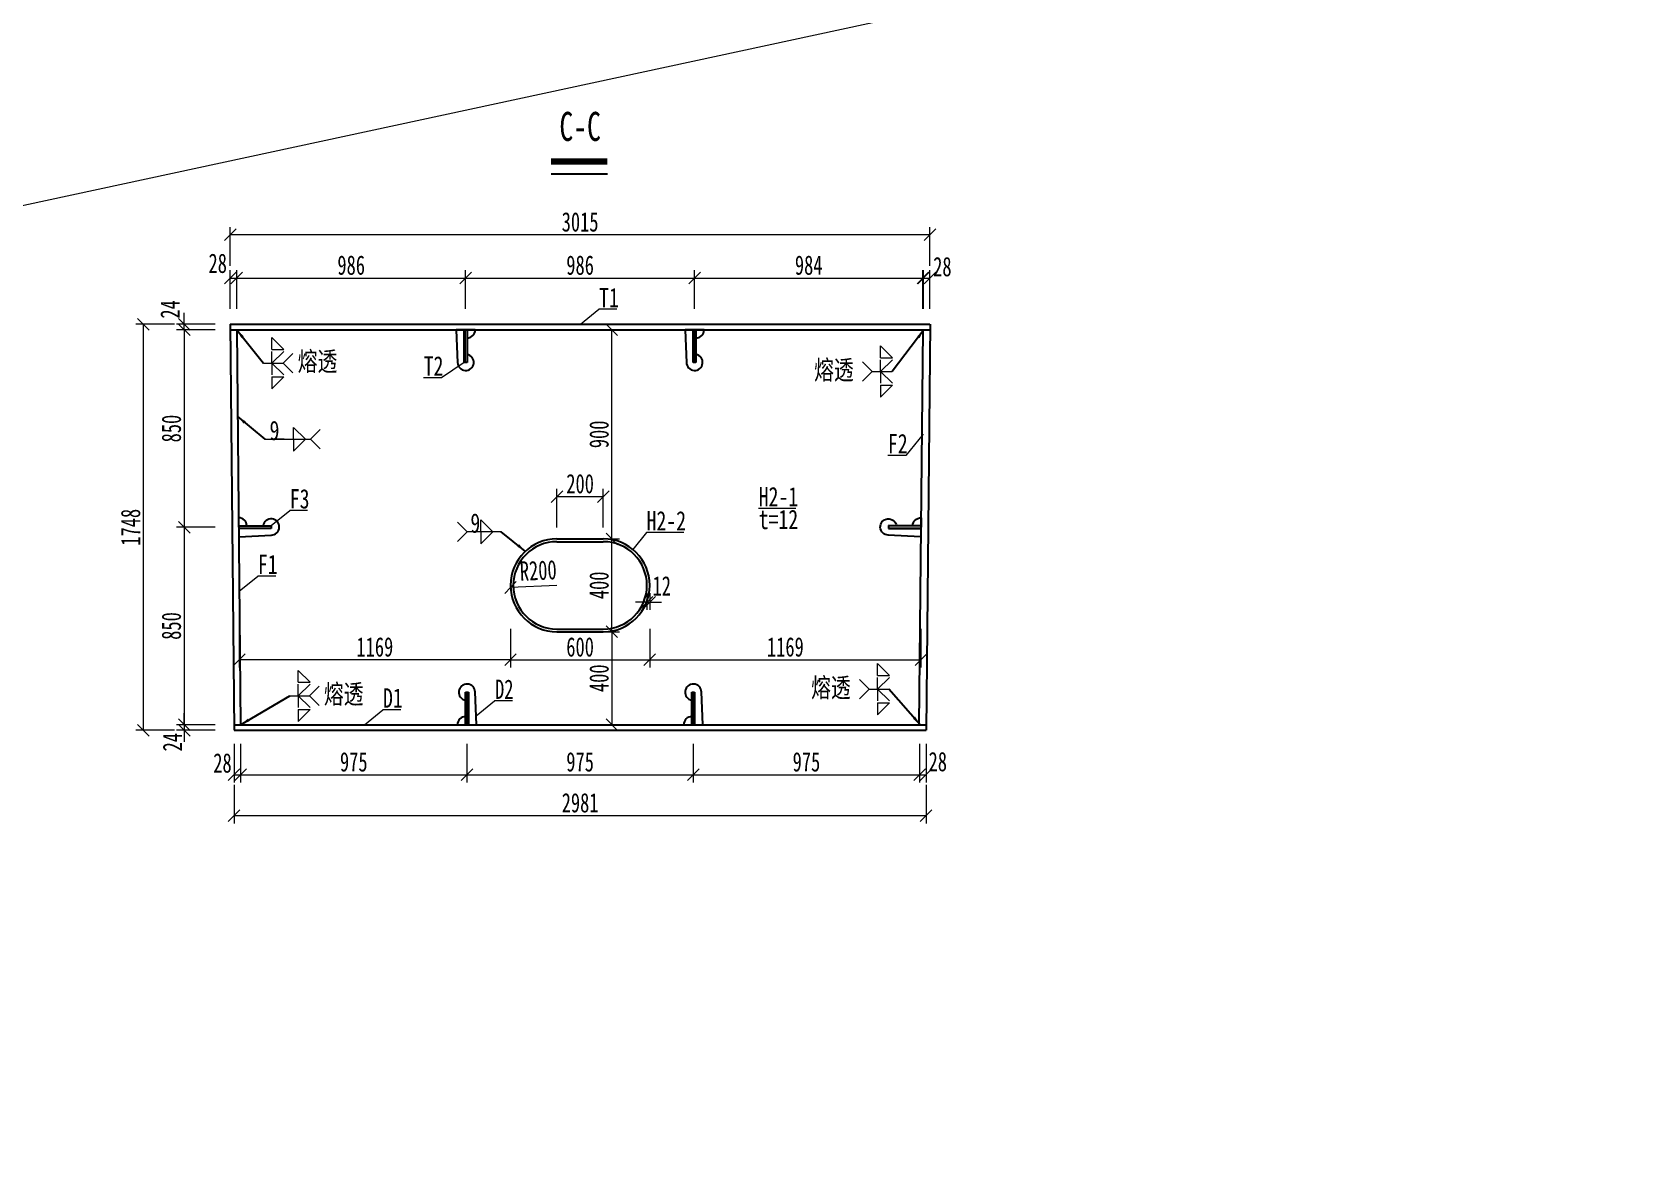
# Model space of a CAD drawing. Header units: millimetres. Extents: x -358959 to 47, y -122282 to 697692.
# Drawn here: x -203089 to -196229, y 114680 to 119585 of the extents above; entities that cross this region are included whole.
import ezdxf
from ezdxf.enums import TextEntityAlignment as Align

# ---------------------------------------------------------------- set-up
doc = ezdxf.new("R2010")
doc.units = ezdxf.units.MM
doc.header["$LTSCALE"] = 2
doc.header["$PDMODE"] = 34
doc.layers.get('Defpoints').update_dxf_attribs({"color": 8, "lineweight": 9})
for name, color, linetype, lineweight in [('标注', 4, 'Continuous', 13), ('标注线及字体', 2, 'Continuous', 15), ('细实线', 4, 'Continuous', 15), ('钢板粗线', 1, 'Continuous', 25)]:
    doc.layers.add(name, color=color, linetype=linetype, lineweight=lineweight)
doc.styles.add('111', font='仿宋_GB2312.ttf', dxfattribs={"width": 0.7})
doc.styles.add('SMEDI', font='仿宋_GB2312.ttf', dxfattribs={"width": 0.75})
doc.styles.get("Standard").update_dxf_attribs({"font": '仿宋_GB2312.ttf'})
doc.dimstyles.new('200', dxfattribs={"dimscale": 0, "dimtxt": 2.5, "dimasz": 1.5, "dimexe": 1, "dimexo": 1, "dimgap": 0.4, "dimtad": 1, "dimdec": 0, "dimdsep": 46, "dimtxsty": '111', "dimblk": 'OBLIQUE', "dimcen": 0, "dimclrd": 256, "dimclre": 256, "dimclrt": 256, "dimadec": 4, "dimazin": 0, "dimtfac": 1, "dimtdec": 0, "dimtmove": 2, "dimatfit": 3, "dimfxl": 4, "dimfxlon": 1, "dimtolj": 1, "dimlwd": -1, "dimlwe": -1, "dimarcsym": 0})
doc.dimstyles.new('MSteel_1.0_1.0', dxfattribs={"dimtxt": 3, "dimasz": 1.2, "dimexe": 1, "dimexo": 1, "dimgap": 1, "dimtad": 3, "dimtoh": 1, "dimdec": 0, "dimzin": 0, "dimdsep": 46, "dimtxsty": 'Standard', "dimblk": 'ARCHTICK', "dimcen": 0.09, "dimclrd": 3, "dimclre": 3, "dimadec": 4, "dimazin": 0, "dimtfac": 1, "dimtdec": 0, "dimtofl": 0, "dimtmove": 0, "dimatfit": 3, "dimfxl": 1, "dimtolj": 1, "dimtzin": 0, "dimarcsym": 0})

# ---------------------------------------------------------------- blocks, each defined once
blk = doc.blocks.new('12-140 有孔')
at = {"layer": 'Defpoints', "ltscale": 5}
blk.add_line((0, 140), (0, 0), dxfattribs=at)
at = {"layer": '钢板粗线'}
for p, q in [((-6, 0), (-6, 140)), ((-6, 140), (6, 140)), ((6, 140), (6, 0)), ((41, 0), (35, 141.5)), ((-41, 0), (41, 0))]:
    blk.add_line(p, q, dxfattribs=at)
for centre, start, end in [((0, 140), 0, 260.12911), ((-6, 0), 90, 180)]:
    blk.add_arc(centre, 35, start, end, dxfattribs=at)
blk = doc.blocks.new('_Oblique')
at = {"color": 0, "linetype": 'ByBlock', "lineweight": -2}
blk.add_line((-0.5, -0.5), (0.5, 0.5), dxfattribs=at)
blk = doc.blocks.new('*D3725')
at = {"layer": 'Defpoints', "color": 0, "ltscale": 5, "transparency": 16777216}
for p in [(-201026.5, 117192.8), (-200826.7, 117201.8)]:
    blk.add_point(p, dxfattribs=at)
at = {"layer": '标注', "ltscale": 5, "transparency": 16777216}
blk.add_line((-200826.7, 117201.8), (-201026.5, 117192.8), dxfattribs=at)
at = {"layer": '标注', "ltscale": 5, "transparency": 16777216, "xscale": 49.99999999999995, "yscale": 49.99999999999995, "zscale": 49.99999999999995, "rotation": 182.5726833926505}
blk.add_blockref('_Oblique', (-201026.5, 117192.8), dxfattribs=at)
at = {"layer": '标注', "ltscale": 5, "transparency": 16777216, "insert": (-200907.2, 117265.6), "char_height": 83.33, "attachment_point": 5, "rotation": 2.57268, "style": '111'}
blk.add_mtext('\\A1;R200', dxfattribs=at)
blk = doc.blocks.new('*D3726')
at = {"layer": 'Defpoints', "color": 0, "ltscale": 5, "transparency": 16777216}
for p in [(-200438.7, 117201.8), (-200426.7, 117201.8), (-200426.7, 117129)]:
    blk.add_point(p, dxfattribs=at)
at = {"layer": '标注', "ltscale": 5, "transparency": 16777216}
for p, q in [((-200438.7, 117129), (-200488.7, 117129)), ((-200438.7, 117168.4), (-200438.7, 117095.7)), ((-200438.7, 117129), (-200426.7, 117129)), ((-200426.7, 117168.4), (-200426.7, 117095.7)), ((-200426.7, 117129), (-200376.7, 117129))]:
    blk.add_line(p, q, dxfattribs=at)
at = {"layer": '标注', "ltscale": 5, "transparency": 16777216, "xscale": 49.99999999999995, "yscale": 49.99999999999995, "zscale": 49.99999999999995}
blk.add_blockref('_Oblique', (-200438.7, 117129), dxfattribs=at)
at = {"layer": '标注', "ltscale": 5, "transparency": 16777216, "xscale": 49.99999999999995, "yscale": 49.99999999999995, "zscale": 49.99999999999995, "rotation": 180}
blk.add_blockref('_Oblique', (-200426.7, 117129), dxfattribs=at)
at = {"layer": '标注', "ltscale": 5, "transparency": 16777216, "insert": (-200375, 117199.6), "char_height": 83.33, "attachment_point": 5, "style": '111'}
blk.add_mtext('\\A1;12', dxfattribs=at)
blk = doc.blocks.new('_ArchTick')
at = {"color": 0, "linetype": 'ByBlock', "const_width": 0.15}
blk.add_lwpolyline([(-0.5, -0.5), (0.5, 0.5)], dxfattribs=at)
blk = doc.blocks.new('*D3615')
at = {"layer": 'Defpoints', "color": 0, "ltscale": 5, "transparency": 16777216}
for p in [(-202432.4, 118325.8), (-202206.1, 118325.8), (-202206.1, 118301.8)]:
    blk.add_point(p, dxfattribs=at)
at = {"layer": '标注', "ltscale": 5, "transparency": 16777216}
for p, q in [((-202432.4, 118325.8), (-202432.4, 118375.8)), ((-202299.1, 118325.8), (-202465.8, 118325.8)), ((-202299.1, 118301.8), (-202465.8, 118301.8)), ((-202432.4, 118301.8), (-202432.4, 118325.8)), ((-202432.4, 118301.8), (-202432.4, 118251.8))]:
    blk.add_line(p, q, dxfattribs=at)
at = {"layer": '标注', "ltscale": 5, "transparency": 16777216, "xscale": 50.00000000000042, "yscale": 50.00000000000042, "zscale": 50.00000000000042}
for p, rotation in [((-202432.4, 118325.8), 270), ((-202432.4, 118301.8), 90)]:
    blk.add_blockref('_Oblique', p, dxfattribs=dict(at, rotation=rotation))
at = {"layer": '标注', "ltscale": 5, "transparency": 16777216, "insert": (-202493.3, 118390), "char_height": 83.33, "attachment_point": 5, "rotation": 90, "style": '111'}
blk.add_mtext('\\A1;24', dxfattribs=at)
blk = doc.blocks.new('*D3733')
at = {"layer": 'Defpoints', "color": 0, "ltscale": 5, "transparency": 16777216}
for p in [(-202206.1, 118301.8), (-202432.4, 117451.8), (-202197.7, 117451.8)]:
    blk.add_point(p, dxfattribs=at)
at = {"layer": '标注', "ltscale": 5, "transparency": 16777216}
for p, q in [((-202299.1, 118301.8), (-202465.8, 118301.8)), ((-202432.4, 118301.8), (-202432.4, 117451.8)), ((-202299.1, 117451.8), (-202465.8, 117451.8))]:
    blk.add_line(p, q, dxfattribs=at)
at = {"layer": '标注', "ltscale": 5, "transparency": 16777216, "xscale": 50.00000000000042, "yscale": 50.00000000000042, "zscale": 50.00000000000042}
for p, rotation in [((-202432.4, 118301.8), 90), ((-202432.4, 117451.8), 270)]:
    blk.add_blockref('_Oblique', p, dxfattribs=dict(at, rotation=rotation))
at = {"layer": '标注', "ltscale": 5, "transparency": 16777216, "insert": (-202487.4, 117876.8), "char_height": 83.33, "attachment_point": 5, "rotation": 90, "style": '111'}
blk.add_mtext('\\A1;850', dxfattribs=at)
blk = doc.blocks.new('*D3616')
at = {"layer": 'Defpoints', "color": 0, "ltscale": 5, "transparency": 16777216}
for p in [(-202197.7, 117451.8), (-202432.4, 116601.8), (-202189.3, 116601.8)]:
    blk.add_point(p, dxfattribs=at)
at = {"layer": '标注', "ltscale": 5, "transparency": 16777216}
for p, q in [((-202299.1, 117451.8), (-202465.8, 117451.8)), ((-202432.4, 117451.8), (-202432.4, 116601.8)), ((-202299.1, 116601.8), (-202465.8, 116601.8))]:
    blk.add_line(p, q, dxfattribs=at)
at = {"layer": '标注', "ltscale": 5, "transparency": 16777216, "xscale": 50.00000000000042, "yscale": 50.00000000000042, "zscale": 50.00000000000042}
for p, rotation in [((-202432.4, 117451.8), 90), ((-202432.4, 116601.8), 270)]:
    blk.add_blockref('_Oblique', p, dxfattribs=dict(at, rotation=rotation))
at = {"layer": '标注', "ltscale": 5, "transparency": 16777216, "insert": (-202487.4, 117026.8), "char_height": 83.33, "attachment_point": 5, "rotation": 90, "style": '111'}
blk.add_mtext('\\A1;850', dxfattribs=at)
blk = doc.blocks.new('*D3734')
at = {"layer": 'Defpoints', "color": 0, "ltscale": 5, "transparency": 16777216}
for p in [(-202608, 118325.8), (-202234.3, 118325.8), (-202217.1, 116577.8)]:
    blk.add_point(p, dxfattribs=at)
at = {"layer": '标注', "ltscale": 5, "transparency": 16777216}
for p, q in [((-202474.7, 118325.8), (-202641.4, 118325.8)), ((-202608, 116577.8), (-202608, 118325.8)), ((-202474.7, 116577.8), (-202641.4, 116577.8))]:
    blk.add_line(p, q, dxfattribs=at)
at = {"layer": '标注', "ltscale": 5, "transparency": 16777216, "xscale": 50.00000000000042, "yscale": 50.00000000000042, "zscale": 50.00000000000042}
for p, rotation in [((-202608, 118325.8), 90), ((-202608, 116577.8), 270)]:
    blk.add_blockref('_Oblique', p, dxfattribs=dict(at, rotation=rotation))
at = {"layer": '标注', "ltscale": 5, "transparency": 16777216, "insert": (-202663, 117451.8), "char_height": 83.33, "attachment_point": 5, "rotation": 90, "style": '111'}
blk.add_mtext('\\A1;1748', dxfattribs=at)
blk = doc.blocks.new('*D3735')
at = {"layer": 'Defpoints', "color": 0, "ltscale": 5, "transparency": 16777216}
for p in [(-202432.4, 116577.8), (-202189.3, 116601.8), (-202189.3, 116577.8)]:
    blk.add_point(p, dxfattribs=at)
at = {"layer": '标注', "ltscale": 5, "transparency": 16777216}
for p, q in [((-202432.4, 116601.8), (-202432.4, 116651.8)), ((-202299.1, 116601.8), (-202465.8, 116601.8)), ((-202299.1, 116577.8), (-202465.8, 116577.8)), ((-202432.4, 116601.8), (-202432.4, 116577.8)), ((-202432.4, 116577.8), (-202432.4, 116527.8))]:
    blk.add_line(p, q, dxfattribs=at)
at = {"layer": '标注', "ltscale": 5, "transparency": 16777216, "xscale": 50.00000000000042, "yscale": 50.00000000000042, "zscale": 50.00000000000042}
for p, rotation in [((-202432.4, 116601.8), 270), ((-202432.4, 116577.8), 90)]:
    blk.add_blockref('_Oblique', p, dxfattribs=dict(at, rotation=rotation))
at = {"layer": '标注', "ltscale": 5, "transparency": 16777216, "insert": (-202483.1, 116526.4), "char_height": 83.33, "attachment_point": 5, "rotation": 90, "style": '111'}
blk.add_mtext('\\A1;24', dxfattribs=at)
blk = doc.blocks.new('*D3617')
at = {"layer": 'Defpoints', "color": 0, "ltscale": 5, "transparency": 16777216}
for p in [(-202206.1, 118525), (-202234.1, 118301.8), (-202206.1, 118302.1)]:
    blk.add_point(p, dxfattribs=at)
at = {"layer": '标注', "ltscale": 5, "transparency": 16777216}
for p, q in [((-202234.1, 118391.7), (-202234.1, 118558.3)), ((-202206.1, 118391.7), (-202206.1, 118558.3)), ((-202234.1, 118525), (-202206.1, 118525))]:
    blk.add_line(p, q, dxfattribs=at)
at = {"layer": '标注', "ltscale": 5, "transparency": 16777216, "xscale": 50.00000000000042, "yscale": 50.00000000000042, "zscale": 50.00000000000042, "rotation": 180}
blk.add_blockref('_Oblique', (-202234.1, 118525), dxfattribs=at)
at = {"layer": '标注', "ltscale": 5, "transparency": 16777216, "xscale": 50.00000000000042, "yscale": 50.00000000000042, "zscale": 50.00000000000042}
blk.add_blockref('_Oblique', (-202206.1, 118525), dxfattribs=at)
at = {"layer": '标注', "ltscale": 5, "transparency": 16777216, "insert": (-202288, 118587.9), "char_height": 83.33, "attachment_point": 5, "style": '111'}
blk.add_mtext('\\A1;28', dxfattribs=at)
blk = doc.blocks.new('*D3736')
at = {"layer": 'Defpoints', "color": 0, "ltscale": 5, "transparency": 16777216}
for p in [(-201219.8, 118525), (-202206.1, 118301.8), (-201219.8, 118301.8)]:
    blk.add_point(p, dxfattribs=at)
at = {"layer": '标注', "ltscale": 5, "transparency": 16777216}
for p, q in [((-202206.1, 118391.7), (-202206.1, 118558.3)), ((-201219.8, 118391.7), (-201219.8, 118558.3)), ((-202206.1, 118525), (-201219.8, 118525))]:
    blk.add_line(p, q, dxfattribs=at)
at = {"layer": '标注', "ltscale": 5, "transparency": 16777216, "xscale": 50.00000000000042, "yscale": 50.00000000000042, "zscale": 50.00000000000042, "rotation": 180}
blk.add_blockref('_Oblique', (-202206.1, 118525), dxfattribs=at)
at = {"layer": '标注', "ltscale": 5, "transparency": 16777216, "xscale": 50.00000000000042, "yscale": 50.00000000000042, "zscale": 50.00000000000042}
blk.add_blockref('_Oblique', (-201219.8, 118525), dxfattribs=at)
at = {"layer": '标注', "ltscale": 5, "transparency": 16777216, "insert": (-201712.9, 118580), "char_height": 83.33, "attachment_point": 5, "style": '111'}
blk.add_mtext('\\A1;986', dxfattribs=at)
blk = doc.blocks.new('*D3737')
at = {"layer": 'Defpoints', "color": 0, "ltscale": 5, "transparency": 16777216}
for p in [(-200233.6, 118525), (-201219.8, 118301.8), (-200233.6, 118301.8)]:
    blk.add_point(p, dxfattribs=at)
at = {"layer": '标注', "ltscale": 5, "transparency": 16777216}
for p, q in [((-201219.8, 118391.7), (-201219.8, 118558.3)), ((-200233.6, 118391.7), (-200233.6, 118558.3)), ((-201219.8, 118525), (-200233.6, 118525))]:
    blk.add_line(p, q, dxfattribs=at)
at = {"layer": '标注', "ltscale": 5, "transparency": 16777216, "xscale": 50.00000000000042, "yscale": 50.00000000000042, "zscale": 50.00000000000042, "rotation": 180}
blk.add_blockref('_Oblique', (-201219.8, 118525), dxfattribs=at)
at = {"layer": '标注', "ltscale": 5, "transparency": 16777216, "xscale": 50.00000000000042, "yscale": 50.00000000000042, "zscale": 50.00000000000042}
blk.add_blockref('_Oblique', (-200233.6, 118525), dxfattribs=at)
at = {"layer": '标注', "ltscale": 5, "transparency": 16777216, "insert": (-200726.7, 118580), "char_height": 83.33, "attachment_point": 5, "style": '111'}
blk.add_mtext('\\A1;986', dxfattribs=at)
blk = doc.blocks.new('*D3738')
at = {"layer": 'Defpoints', "color": 0, "ltscale": 5, "transparency": 16777216}
for p in [(-199250, 118525), (-200233.6, 118301.8), (-199250, 118301.8)]:
    blk.add_point(p, dxfattribs=at)
at = {"layer": '标注', "ltscale": 5, "transparency": 16777216}
for p, q in [((-200233.6, 118391.7), (-200233.6, 118558.4)), ((-199250, 118391.7), (-199250, 118558.4)), ((-200233.6, 118525), (-199250, 118525))]:
    blk.add_line(p, q, dxfattribs=at)
at = {"layer": '标注', "ltscale": 5, "transparency": 16777216, "xscale": 50.00000000000042, "yscale": 50.00000000000042, "zscale": 50.00000000000042, "rotation": 180}
blk.add_blockref('_Oblique', (-200233.6, 118525), dxfattribs=at)
at = {"layer": '标注', "ltscale": 5, "transparency": 16777216, "xscale": 50.00000000000042, "yscale": 50.00000000000042, "zscale": 50.00000000000042}
blk.add_blockref('_Oblique', (-199250, 118525), dxfattribs=at)
at = {"layer": '标注', "ltscale": 5, "transparency": 16777216, "insert": (-199741.8, 118580), "char_height": 83.33, "attachment_point": 5, "style": '111'}
blk.add_mtext('\\A1;984', dxfattribs=at)
blk = doc.blocks.new('*D3739')
at = {"layer": 'Defpoints', "color": 0, "ltscale": 5, "transparency": 16777216}
for p in [(-199219.3, 118525), (-199247.3, 118301.8), (-199219.3, 118301.5)]:
    blk.add_point(p, dxfattribs=at)
at = {"layer": '标注', "ltscale": 5, "transparency": 16777216}
for p, q in [((-199247.3, 118391.7), (-199247.3, 118558.3)), ((-199219.3, 118391.7), (-199219.3, 118558.3)), ((-199247.3, 118525), (-199219.3, 118525))]:
    blk.add_line(p, q, dxfattribs=at)
at = {"layer": '标注', "ltscale": 5, "transparency": 16777216, "xscale": 50.00000000000042, "yscale": 50.00000000000042, "zscale": 50.00000000000042, "rotation": 180}
blk.add_blockref('_Oblique', (-199247.3, 118525), dxfattribs=at)
at = {"layer": '标注', "ltscale": 5, "transparency": 16777216, "xscale": 50.00000000000042, "yscale": 50.00000000000042, "zscale": 50.00000000000042}
blk.add_blockref('_Oblique', (-199219.3, 118525), dxfattribs=at)
at = {"layer": '标注', "ltscale": 5, "transparency": 16777216, "insert": (-199166, 118573.4), "char_height": 83.33, "attachment_point": 5, "style": '111'}
blk.add_mtext('\\A1;28', dxfattribs=at)
blk = doc.blocks.new('*D3618')
at = {"layer": 'Defpoints', "color": 0, "ltscale": 5, "transparency": 16777216}
for p in [(-202234.1, 118711.1), (-202234.1, 118301.8), (-199219.3, 118301.8)]:
    blk.add_point(p, dxfattribs=at)
at = {"layer": '标注', "ltscale": 5, "transparency": 16777216}
for p, q in [((-202234.1, 118577.8), (-202234.1, 118744.4)), ((-199219.3, 118711.1), (-202234.1, 118711.1)), ((-199219.3, 118577.8), (-199219.3, 118744.4))]:
    blk.add_line(p, q, dxfattribs=at)
at = {"layer": '标注', "ltscale": 5, "transparency": 16777216, "xscale": 50.00000000000042, "yscale": 50.00000000000042, "zscale": 50.00000000000042, "rotation": 180}
blk.add_blockref('_Oblique', (-202234.1, 118711.1), dxfattribs=at)
at = {"layer": '标注', "ltscale": 5, "transparency": 16777216, "xscale": 50.00000000000042, "yscale": 50.00000000000042, "zscale": 50.00000000000042}
blk.add_blockref('_Oblique', (-199219.3, 118711.1), dxfattribs=at)
at = {"layer": '标注', "ltscale": 5, "transparency": 16777216, "insert": (-200726.7, 118766.1), "char_height": 83.33, "attachment_point": 5, "style": '111'}
blk.add_mtext('\\A1;3015', dxfattribs=at)
blk = doc.blocks.new('*D3740')
at = {"layer": 'Defpoints', "color": 0, "ltscale": 5, "transparency": 16777216}
for p in [(-202217.3, 116601.8), (-202189.3, 116601.8), (-202189.3, 116386.4)]:
    blk.add_point(p, dxfattribs=at)
at = {"layer": '标注', "ltscale": 5, "transparency": 16777216}
for p, q in [((-202217.3, 116519.7), (-202217.3, 116353.1)), ((-202189.3, 116519.7), (-202189.3, 116353.1)), ((-202217.3, 116386.4), (-202189.3, 116386.4))]:
    blk.add_line(p, q, dxfattribs=at)
at = {"layer": '标注', "ltscale": 5, "transparency": 16777216, "xscale": 50.00000000000042, "yscale": 50.00000000000042, "zscale": 50.00000000000042, "rotation": 180}
blk.add_blockref('_Oblique', (-202217.3, 116386.4), dxfattribs=at)
at = {"layer": '标注', "ltscale": 5, "transparency": 16777216, "xscale": 50.00000000000042, "yscale": 50.00000000000042, "zscale": 50.00000000000042}
blk.add_blockref('_Oblique', (-202189.3, 116386.4), dxfattribs=at)
at = {"layer": '标注', "ltscale": 5, "transparency": 16777216, "insert": (-202267.5, 116436.4), "char_height": 83.33, "attachment_point": 5, "style": '111'}
blk.add_mtext('\\A1;28', dxfattribs=at)
blk = doc.blocks.new('*D3741')
at = {"layer": 'Defpoints', "color": 0, "ltscale": 5, "transparency": 16777216}
for p in [(-202189.3, 116601.8), (-201214.2, 116601.8), (-201214.2, 116386.4)]:
    blk.add_point(p, dxfattribs=at)
at = {"layer": '标注', "ltscale": 5, "transparency": 16777216}
for p, q in [((-202189.3, 116519.7), (-202189.3, 116353.1)), ((-201214.2, 116519.7), (-201214.2, 116353.1)), ((-202189.3, 116386.4), (-201214.2, 116386.4))]:
    blk.add_line(p, q, dxfattribs=at)
at = {"layer": '标注', "ltscale": 5, "transparency": 16777216, "xscale": 50.00000000000042, "yscale": 50.00000000000042, "zscale": 50.00000000000042, "rotation": 180}
blk.add_blockref('_Oblique', (-202189.3, 116386.4), dxfattribs=at)
at = {"layer": '标注', "ltscale": 5, "transparency": 16777216, "xscale": 50.00000000000042, "yscale": 50.00000000000042, "zscale": 50.00000000000042}
blk.add_blockref('_Oblique', (-201214.2, 116386.4), dxfattribs=at)
at = {"layer": '标注', "ltscale": 5, "transparency": 16777216, "insert": (-201701.8, 116441.4), "char_height": 83.33, "attachment_point": 5, "style": '111'}
blk.add_mtext('\\A1;975', dxfattribs=at)
blk = doc.blocks.new('*D3742')
at = {"layer": 'Defpoints', "color": 0, "ltscale": 5, "transparency": 16777216}
for p in [(-201214.2, 116601.8), (-200239.2, 116601.8), (-200239.2, 116386.4)]:
    blk.add_point(p, dxfattribs=at)
at = {"layer": '标注', "ltscale": 5, "transparency": 16777216}
for p, q in [((-201214.2, 116519.7), (-201214.2, 116353.1)), ((-200239.2, 116519.7), (-200239.2, 116353.1)), ((-201214.2, 116386.4), (-200239.2, 116386.4))]:
    blk.add_line(p, q, dxfattribs=at)
at = {"layer": '标注', "ltscale": 5, "transparency": 16777216, "xscale": 50.00000000000042, "yscale": 50.00000000000042, "zscale": 50.00000000000042, "rotation": 180}
blk.add_blockref('_Oblique', (-201214.2, 116386.4), dxfattribs=at)
at = {"layer": '标注', "ltscale": 5, "transparency": 16777216, "xscale": 50.00000000000042, "yscale": 50.00000000000042, "zscale": 50.00000000000042}
blk.add_blockref('_Oblique', (-200239.2, 116386.4), dxfattribs=at)
at = {"layer": '标注', "ltscale": 5, "transparency": 16777216, "insert": (-200726.7, 116441.4), "char_height": 83.33, "attachment_point": 5, "style": '111'}
blk.add_mtext('\\A1;975', dxfattribs=at)
blk = doc.blocks.new('*D3743')
at = {"layer": 'Defpoints', "color": 0, "ltscale": 5, "transparency": 16777216}
for p in [(-202217.3, 116601.8), (-199236.1, 116601.8), (-199236.1, 116210.2)]:
    blk.add_point(p, dxfattribs=at)
at = {"layer": '标注', "ltscale": 5, "transparency": 16777216}
for p, q in [((-202217.3, 116343.5), (-202217.3, 116176.9)), ((-199236.1, 116343.5), (-199236.1, 116176.9)), ((-202217.3, 116210.2), (-199236.1, 116210.2))]:
    blk.add_line(p, q, dxfattribs=at)
at = {"layer": '标注', "ltscale": 5, "transparency": 16777216, "xscale": 50.00000000000042, "yscale": 50.00000000000042, "zscale": 50.00000000000042, "rotation": 180}
blk.add_blockref('_Oblique', (-202217.3, 116210.2), dxfattribs=at)
at = {"layer": '标注', "ltscale": 5, "transparency": 16777216, "xscale": 50.00000000000042, "yscale": 50.00000000000042, "zscale": 50.00000000000042}
blk.add_blockref('_Oblique', (-199236.1, 116210.2), dxfattribs=at)
at = {"layer": '标注', "ltscale": 5, "transparency": 16777216, "insert": (-200726.7, 116265.2), "char_height": 83.33, "attachment_point": 5, "style": '111'}
blk.add_mtext('\\A1;2981', dxfattribs=at)
blk = doc.blocks.new('*D3744')
at = {"layer": 'Defpoints', "color": 0, "ltscale": 5, "transparency": 16777216}
for p in [(-200239.2, 116601.8), (-199264.1, 116601.8), (-199264.1, 116386.4)]:
    blk.add_point(p, dxfattribs=at)
at = {"layer": '标注', "ltscale": 5, "transparency": 16777216}
for p, q in [((-200239.2, 116519.7), (-200239.2, 116353.1)), ((-199264.1, 116519.7), (-199264.1, 116353.1)), ((-200239.2, 116386.4), (-199264.1, 116386.4))]:
    blk.add_line(p, q, dxfattribs=at)
at = {"layer": '标注', "ltscale": 5, "transparency": 16777216, "xscale": 50.00000000000042, "yscale": 50.00000000000042, "zscale": 50.00000000000042, "rotation": 180}
blk.add_blockref('_Oblique', (-200239.2, 116386.4), dxfattribs=at)
at = {"layer": '标注', "ltscale": 5, "transparency": 16777216, "xscale": 50.00000000000042, "yscale": 50.00000000000042, "zscale": 50.00000000000042}
blk.add_blockref('_Oblique', (-199264.1, 116386.4), dxfattribs=at)
at = {"layer": '标注', "ltscale": 5, "transparency": 16777216, "insert": (-199751.6, 116441.4), "char_height": 83.33, "attachment_point": 5, "style": '111'}
blk.add_mtext('\\A1;975', dxfattribs=at)
blk = doc.blocks.new('*D3745')
at = {"layer": 'Defpoints', "color": 0, "ltscale": 5, "transparency": 16777216}
for p in [(-199264.1, 116601.8), (-199236.1, 116601.5), (-199236.1, 116386.4)]:
    blk.add_point(p, dxfattribs=at)
at = {"layer": '标注', "ltscale": 5, "transparency": 16777216}
for p, q in [((-199264.1, 116519.7), (-199264.1, 116353.1)), ((-199236.1, 116519.7), (-199236.1, 116353.1)), ((-199264.1, 116386.4), (-199236.1, 116386.4))]:
    blk.add_line(p, q, dxfattribs=at)
at = {"layer": '标注', "ltscale": 5, "transparency": 16777216, "xscale": 50.00000000000042, "yscale": 50.00000000000042, "zscale": 50.00000000000042, "rotation": 180}
blk.add_blockref('_Oblique', (-199264.1, 116386.4), dxfattribs=at)
at = {"layer": '标注', "ltscale": 5, "transparency": 16777216, "xscale": 50.00000000000042, "yscale": 50.00000000000042, "zscale": 50.00000000000042}
blk.add_blockref('_Oblique', (-199236.1, 116386.4), dxfattribs=at)
at = {"layer": '标注', "ltscale": 5, "transparency": 16777216, "insert": (-199185.7, 116442.3), "char_height": 83.33, "attachment_point": 5, "style": '111'}
blk.add_mtext('\\A1;28', dxfattribs=at)
blk = doc.blocks.new('*D3746')
at = {"layer": 'Defpoints', "color": 0, "ltscale": 5, "transparency": 16777216}
for p in [(-200626.7, 117584), (-200826.7, 117401.8), (-200626.7, 117401.8)]:
    blk.add_point(p, dxfattribs=at)
at = {"layer": '标注', "ltscale": 5, "transparency": 16777216}
for p, q in [((-200826.7, 117450.7), (-200826.7, 117617.4)), ((-200826.7, 117584), (-200626.7, 117584)), ((-200626.7, 117450.7), (-200626.7, 117617.4))]:
    blk.add_line(p, q, dxfattribs=at)
at = {"layer": '标注', "ltscale": 5, "transparency": 16777216, "xscale": 50.00000000000042, "yscale": 50.00000000000042, "zscale": 50.00000000000042, "rotation": 180}
blk.add_blockref('_Oblique', (-200826.7, 117584), dxfattribs=at)
at = {"layer": '标注', "ltscale": 5, "transparency": 16777216, "xscale": 50.00000000000042, "yscale": 50.00000000000042, "zscale": 50.00000000000042}
blk.add_blockref('_Oblique', (-200626.7, 117584), dxfattribs=at)
at = {"layer": '标注', "ltscale": 5, "transparency": 16777216, "insert": (-200726.7, 117639), "char_height": 83.33, "attachment_point": 5, "style": '111'}
blk.add_mtext('\\A1;200', dxfattribs=at)
blk = doc.blocks.new('*D3747')
at = {"layer": 'Defpoints', "color": 0, "ltscale": 5, "transparency": 16777216}
for p in [(-201026.7, 117201.8), (-200426.7, 117201.8), (-200426.7, 116881.2)]:
    blk.add_point(p, dxfattribs=at)
at = {"layer": '标注', "ltscale": 5, "transparency": 16777216}
for p, q in [((-201026.7, 117014.6), (-201026.7, 116847.9)), ((-200426.7, 117014.6), (-200426.7, 116847.9)), ((-201026.7, 116881.2), (-200426.7, 116881.2))]:
    blk.add_line(p, q, dxfattribs=at)
at = {"layer": '标注', "ltscale": 5, "transparency": 16777216, "xscale": 50.00000000000042, "yscale": 50.00000000000042, "zscale": 50.00000000000042, "rotation": 180}
blk.add_blockref('_Oblique', (-201026.7, 116881.2), dxfattribs=at)
at = {"layer": '标注', "ltscale": 5, "transparency": 16777216, "xscale": 50.00000000000042, "yscale": 50.00000000000042, "zscale": 50.00000000000042}
blk.add_blockref('_Oblique', (-200426.7, 116881.2), dxfattribs=at)
at = {"layer": '标注', "ltscale": 5, "transparency": 16777216, "insert": (-200726.7, 116936.2), "char_height": 83.33, "attachment_point": 5, "style": '111'}
blk.add_mtext('\\A1;600', dxfattribs=at)
blk = doc.blocks.new('*D3619')
at = {"layer": 'Defpoints', "color": 0, "ltscale": 5, "transparency": 16777216}
for p in [(-202195.2, 117201.8), (-201026.7, 117201.8), (-202195.2, 116881.2)]:
    blk.add_point(p, dxfattribs=at)
at = {"layer": '标注', "ltscale": 5, "transparency": 16777216}
for p, q in [((-202195.2, 117014.6), (-202195.2, 116847.9)), ((-201026.7, 117014.6), (-201026.7, 116847.9)), ((-201026.7, 116881.2), (-202195.2, 116881.2))]:
    blk.add_line(p, q, dxfattribs=at)
at = {"layer": '标注', "ltscale": 5, "transparency": 16777216, "xscale": 50.00000000000042, "yscale": 50.00000000000042, "zscale": 50.00000000000042, "rotation": 180}
blk.add_blockref('_Oblique', (-202195.2, 116881.2), dxfattribs=at)
at = {"layer": '标注', "ltscale": 5, "transparency": 16777216, "xscale": 50.00000000000042, "yscale": 50.00000000000042, "zscale": 50.00000000000042}
blk.add_blockref('_Oblique', (-201026.7, 116881.2), dxfattribs=at)
at = {"layer": '标注', "ltscale": 5, "transparency": 16777216, "insert": (-201611, 116936.2), "char_height": 83.33, "attachment_point": 5, "style": '111'}
blk.add_mtext('\\A1;1169', dxfattribs=at)
blk = doc.blocks.new('*D3620')
at = {"layer": 'Defpoints', "color": 0, "ltscale": 5, "transparency": 16777216}
for p in [(-200426.7, 117201.8), (-199258.2, 117201.8), (-199258.2, 116881.2)]:
    blk.add_point(p, dxfattribs=at)
at = {"layer": '标注', "ltscale": 5, "transparency": 16777216}
for p, q in [((-200426.7, 117014.6), (-200426.7, 116847.9)), ((-199258.2, 117014.6), (-199258.2, 116847.9)), ((-200426.7, 116881.2), (-199258.2, 116881.2))]:
    blk.add_line(p, q, dxfattribs=at)
at = {"layer": '标注', "ltscale": 5, "transparency": 16777216, "xscale": 50.00000000000042, "yscale": 50.00000000000042, "zscale": 50.00000000000042, "rotation": 180}
blk.add_blockref('_Oblique', (-200426.7, 116881.2), dxfattribs=at)
at = {"layer": '标注', "ltscale": 5, "transparency": 16777216, "xscale": 50.00000000000042, "yscale": 50.00000000000042, "zscale": 50.00000000000042}
blk.add_blockref('_Oblique', (-199258.2, 116881.2), dxfattribs=at)
at = {"layer": '标注', "ltscale": 5, "transparency": 16777216, "insert": (-199842.4, 116936.2), "char_height": 83.33, "attachment_point": 5, "style": '111'}
blk.add_mtext('\\A1;1169', dxfattribs=at)
blk = doc.blocks.new('*D3748')
at = {"layer": 'Defpoints', "color": 0, "ltscale": 5, "transparency": 16777216}
for p in [(-200826.7, 117001.8), (-200826.7, 116601.8), (-200589.9, 116601.8)]:
    blk.add_point(p, dxfattribs=at)
at = {"layer": '标注', "ltscale": 5, "transparency": 16777216}
for p, q in [((-200723.3, 117001.8), (-200556.6, 117001.8)), ((-200589.9, 117001.8), (-200589.9, 116601.8)), ((-200723.3, 116601.8), (-200556.6, 116601.8))]:
    blk.add_line(p, q, dxfattribs=at)
at = {"layer": '标注', "ltscale": 5, "transparency": 16777216, "xscale": 50.00000000000042, "yscale": 50.00000000000042, "zscale": 50.00000000000042}
for p, rotation in [((-200589.9, 117001.8), 90), ((-200589.9, 116601.8), 270)]:
    blk.add_blockref('_Oblique', p, dxfattribs=dict(at, rotation=rotation))
at = {"layer": '标注', "ltscale": 5, "transparency": 16777216, "insert": (-200644.9, 116801.8), "char_height": 83.33, "attachment_point": 5, "rotation": 90, "style": '111'}
blk.add_mtext('\\A1;400', dxfattribs=at)
blk = doc.blocks.new('*D3749')
at = {"layer": 'Defpoints', "color": 0, "ltscale": 5, "transparency": 16777216}
for p in [(-200791.9, 117401.8), (-200589.9, 117401.8), (-200791.9, 117001.8)]:
    blk.add_point(p, dxfattribs=at)
at = {"layer": '标注', "ltscale": 5, "transparency": 16777216}
for p, q in [((-200723.3, 117401.8), (-200556.6, 117401.8)), ((-200589.9, 117001.8), (-200589.9, 117401.8)), ((-200723.3, 117001.8), (-200556.6, 117001.8))]:
    blk.add_line(p, q, dxfattribs=at)
at = {"layer": '标注', "ltscale": 5, "transparency": 16777216, "xscale": 50.00000000000042, "yscale": 50.00000000000042, "zscale": 50.00000000000042}
for p, rotation in [((-200589.9, 117401.8), 90), ((-200589.9, 117001.8), 270)]:
    blk.add_blockref('_Oblique', p, dxfattribs=dict(at, rotation=rotation))
at = {"layer": '标注', "ltscale": 5, "transparency": 16777216, "insert": (-200644.9, 117201.8), "char_height": 83.33, "attachment_point": 5, "rotation": 90, "style": '111'}
blk.add_mtext('\\A1;400', dxfattribs=at)
blk = doc.blocks.new('*D3621')
at = {"layer": 'Defpoints', "color": 0, "ltscale": 5, "transparency": 16777216}
for p in [(-200791.9, 118301.8), (-200589.9, 118301.8), (-200791.9, 117401.8)]:
    blk.add_point(p, dxfattribs=at)
at = {"layer": '标注', "ltscale": 5, "transparency": 16777216}
for p, q in [((-200723.3, 118301.8), (-200556.6, 118301.8)), ((-200589.9, 117401.8), (-200589.9, 118301.8)), ((-200723.3, 117401.8), (-200556.6, 117401.8))]:
    blk.add_line(p, q, dxfattribs=at)
at = {"layer": '标注', "ltscale": 5, "transparency": 16777216, "xscale": 50.00000000000042, "yscale": 50.00000000000042, "zscale": 50.00000000000042}
for p, rotation in [((-200589.9, 118301.8), 90), ((-200589.9, 117401.8), 270)]:
    blk.add_blockref('_Oblique', p, dxfattribs=dict(at, rotation=rotation))
at = {"layer": '标注', "ltscale": 5, "transparency": 16777216, "insert": (-200644.9, 117851.8), "char_height": 83.33, "attachment_point": 5, "rotation": 90, "style": '111'}
blk.add_mtext('\\A1;900', dxfattribs=at)

msp = doc.modelspace()

# ---------------------------------------------------------------- linework, layer by layer
at = {"color": 4}
msp.add_line((-200851.4, 118973.7), (-200608.7, 118973.7), dxfattribs=at)
at = {"color": 6, "const_width": 26.7}
msp.add_lwpolyline([(-200851.4, 119027), (-200608.7, 119027)], dxfattribs=at)
at = {"layer": '标注', "ltscale": 5}
for p, q in [((-77208.1, 145937.7), (-245232.2, 109774.4)), ((-200440.9, 117429.1), (-200500.1, 117356.6))]:
    msp.add_line(p, q, dxfattribs=at)
at = {"layer": '细实线'}
for p, q in [((-200725.4, 118325.8), (-200645.5, 118390.2)), ((-200568.3, 118390.2), (-200645.5, 118390.2)), ((-202054.7, 118217), (-202054.7, 118268.3)), ((-202003.4, 118217), (-202054.7, 118268.3)), ((-202054.7, 118217), (-202003.4, 118217)), ((-202054.7, 118158.1), (-202054.7, 118208.3)), ((-202054.7, 118158.1), (-202003.4, 118208.3)), ((-199432.1, 118181.3), (-199432.1, 118232.6)), ((-199380.8, 118181.3), (-199432.1, 118232.6)), ((-202090.5, 118158.1), (-202005.4, 118158.1)), ((-202054.7, 118158.1), (-202054.7, 118107.8)), ((-202054.7, 118158.1), (-202003.4, 118107.8)), ((-202005.4, 118158.1), (-201963.7, 118199.7)), ((-202005.4, 118158.1), (-201963.7, 118116.4)), ((-201225.8, 118161.8), (-201323.9, 118095.8)), ((-199468, 118122.4), (-199509.7, 118164.1)), ((-199432.1, 118181.3), (-199380.8, 118181.3)), ((-199432.1, 118122.4), (-199432.1, 118172.7)), ((-199432.1, 118122.4), (-199380.8, 118172.7)), ((-202054.7, 118099.2), (-202054.7, 118047.9)), ((-202054.7, 118099.2), (-202003.4, 118099.2)), ((-202003.4, 118099.2), (-202054.7, 118047.9)), ((-201323.9, 118095.8), (-201401.1, 118095.8)), ((-199468, 118122.4), (-199509.7, 118080.7)), ((-199468, 118122.4), (-199382.9, 118122.4)), ((-199432.1, 118122.4), (-199432.1, 118072.1)), ((-199432.1, 118122.4), (-199380.8, 118072.1)), ((-199432.1, 118063.5), (-199432.1, 118012.2)), ((-199432.1, 118063.5), (-199380.8, 118063.5)), ((-199380.8, 118063.5), (-199432.1, 118012.2)), ((-201961.8, 117830.7), (-201961.8, 117882)), ((-201910.5, 117830.7), (-201961.8, 117882)), ((-201888.5, 117830.7), (-201846.8, 117872.3)), ((-202084.8, 117830.7), (-201888.5, 117830.7)), ((-202001, 117830.7), (-202052.3, 117830.7)), ((-202001, 117830.7), (-202052.3, 117830.7)), ((-201961.8, 117830.7), (-201961.8, 117779.3)), ((-201910.5, 117830.7), (-201961.8, 117779.3)), ((-201888.5, 117830.7), (-201846.8, 117789)), ((-199249.1, 117853), (-199323.9, 117761.5)), ((-199323.9, 117761.5), (-199401.1, 117761.5)), ((-202057.8, 117459.4), (-201977.9, 117523.8)), ((-201900.7, 117523.8), (-201977.9, 117523.8)), ((-199797.1, 117533.1), (-199957.7, 117533.1)), ((-201213.4, 117432.2), (-201255.1, 117473.8)), ((-201153.9, 117432.2), (-201153.9, 117483.5)), ((-201102.6, 117432.2), (-201153.9, 117483.5)), ((-201213.4, 117432.2), (-201255.1, 117390.5)), ((-201066.1, 117432.2), (-201213.4, 117432.2)), ((-201153.9, 117432.2), (-201153.9, 117380.8)), ((-201102.6, 117432.2), (-201153.9, 117380.8)), ((-200280.3, 117429.1), (-200440.9, 117429.1)), ((-202195, 117177), (-202115.2, 117241.4)), ((-202037.9, 117241.4), (-202115.2, 117241.4)), ((-201941.7, 116784.5), (-201941.7, 116835.8)), ((-201890.3, 116784.5), (-201941.7, 116835.8)), ((-199445.2, 116813.4), (-199445.2, 116864.7)), ((-199393.9, 116813.4), (-199445.2, 116864.7)), ((-201941.7, 116784.5), (-201890.3, 116784.5)), ((-201941.7, 116725.6), (-201941.7, 116775.8)), ((-201941.7, 116725.6), (-201890.3, 116775.8)), ((-201892.4, 116725.6), (-201850.7, 116767.2)), ((-199481, 116754.4), (-199522.7, 116796.1)), ((-199445.2, 116813.4), (-199393.9, 116813.4)), ((-199445.2, 116754.4), (-199445.2, 116804.7)), ((-199445.2, 116754.4), (-199393.9, 116804.7)), ((-201977.5, 116725.6), (-201892.4, 116725.6)), ((-201941.7, 116725.6), (-201941.7, 116675.3)), ((-201941.7, 116725.6), (-201890.3, 116675.3)), ((-201892.4, 116725.6), (-201850.7, 116683.9)), ((-201174.9, 116639.7), (-201095, 116704)), ((-201017.8, 116704), (-201095, 116704)), ((-199481, 116754.4), (-199522.7, 116712.8)), ((-199481, 116754.4), (-199395.9, 116754.4)), ((-199445.2, 116754.4), (-199445.2, 116704.2)), ((-199445.2, 116754.4), (-199393.9, 116704.2)), ((-199445.2, 116695.5), (-199445.2, 116644.2)), ((-199445.2, 116695.5), (-199393.9, 116695.5)), ((-199393.9, 116695.5), (-199445.2, 116644.2)), ((-201941.7, 116666.7), (-201941.7, 116615.4)), ((-201941.7, 116666.7), (-201890.3, 116666.7)), ((-201890.3, 116666.7), (-201941.7, 116615.4)), ((-201656.1, 116601.8), (-201576.2, 116666.2)), ((-201499, 116666.2), (-201576.2, 116666.2))]:
    msp.add_line(p, q, dxfattribs=at)
at = {"layer": '钢板粗线'}
for p, q in [((-202234.3, 118325.8), (-202217.1, 116577.8)), ((-202234.1, 118325.8), (-199219.3, 118325.8)), ((-202234.1, 118301.8), (-199219.3, 118301.8)), ((-202206.1, 118301.8), (-202189.3, 116601.8)), ((-199250, 118301.8), (-199266.7, 116601.8)), ((-199219.1, 118325.8), (-199236.3, 116577.8)), ((-200826.7, 117401.8), (-200626.7, 117401.8)), ((-200826.7, 117389.8), (-200626.7, 117389.8)), ((-200826.7, 117013.8), (-200626.7, 117013.8)), ((-200826.7, 117001.8), (-200626.7, 117001.8)), ((-202217.3, 116601.8), (-199236.1, 116601.8)), ((-202217.1, 116577.8), (-199236.3, 116577.8))]:
    msp.add_line(p, q, dxfattribs=at)
for centre, radius, start, end in [((-200826.7, 117201.8), 200, 90, 270), ((-200826.7, 117201.8), 188, 90, 270), ((-200626.7, 117201.8), 200, 270, 90), ((-200626.7, 117201.8), 188, 270, 90)]:
    msp.add_arc(centre, radius, start, end, dxfattribs=at)

# ---------------------------------------------------------------- block references
at = {"layer": '标注', "ltscale": 5}
for p, rotation in [((-201219.8, 118301.8), 180), ((-200233.6, 118301.8), 180), ((-202197.7, 117451.8), 270.5647681138082)]:
    msp.add_blockref('12-140 有孔', p, dxfattribs=dict(at, rotation=rotation))
at = {"layer": '标注', "ltscale": 5, "xscale": -1, "rotation": 89.43523188619183}
msp.add_blockref('12-140 有孔', (-199258.4, 117451.8), dxfattribs=at)
at = {"layer": '标注', "ltscale": 5}
for p in [(-201214.2, 116601.8), (-200239.2, 116601.8)]:
    msp.add_blockref('12-140 有孔', p, dxfattribs=at)

# ---------------------------------------------------------------- texts
at = {"layer": '标注线及字体', "color": 0, "style": '111', "width": 0.7}
msp.add_text('C-C', height=125, dxfattribs=at).set_placement((-200726.6, 119177.8), align=Align.MIDDLE)
at = {"layer": '细实线', "style": 'SMEDI', "width": 0.75}
for s, p in [('T1', (-200645, 118399.1)), ('T2', (-201400.6, 118104.8)), ('F2', (-199400.6, 117770.5)), ('F3', (-201977.5, 117532.8)), ('H2-1', (-199957.3, 117542.1)), ('H2-2', (-200440.4, 117438)), ('t=12', (-199957.3, 117443.9)), ('F1', (-202114.7, 117250.4)), ('D1', (-201575.8, 116675.1))]:
    msp.add_text(s, height=83.33, dxfattribs=at).set_placement(p)
for s, height, p in [('熔透', 83.33, (-201943.4, 118166.3)), ('熔透', 83.33, (-199718.5, 118129.4)), ('9', 83.3, (-202064.6, 117868.6)), ('9', 83.3, (-201199.4, 117470.1)), ('熔透', 83.33, (-201830.4, 116733.8)), ('熔透', 83.33, (-199731.5, 116761.5))]:
    msp.add_text(s, height=height, dxfattribs=at).set_placement(p, align=Align.MIDDLE_LEFT)
at = {"layer": '细实线', "width": 0.7}
msp.add_text('D2', height=83.33, dxfattribs=at).set_placement((-201093.2, 116713))

# ---------------------------------------------------------------- dimensions: what is measured, and where the dimension line sits
at = {"layer": '标注', "ltscale": 5}
for base, p1, p2, picture, middle in [((-202234.1, 118711.1), (-199219.3, 118301.8), (-202234.1, 118301.8), '*D3618', (-200726.7, 118766.1)), ((-201219.8, 118525), (-202206.1, 118301.8), (-201219.8, 118301.8), '*D3736', (-201712.9, 118580)), ((-200233.6, 118525), (-201219.8, 118301.8), (-200233.6, 118301.8), '*D3737', (-200726.7, 118580)), ((-199250, 118525), (-200233.6, 118301.8), (-199250, 118301.8), '*D3738', (-199741.8, 118580)), ((-200626.7, 117584), (-200826.7, 117401.8), (-200626.7, 117401.8), '*D3746', (-200726.7, 117639)), ((-202195.2273, 116881.223), (-201026.7082, 117201.7779), (-202195.2273, 117201.7779), '*D3619', (-201610.9677, 116936.223)), ((-200426.7, 116881.2), (-201026.7, 117201.8), (-200426.7, 117201.8), '*D3747', (-200726.7, 116936.2)), ((-199258.1891, 116881.223), (-200426.7082, 117201.7779), (-199258.1891, 117201.7779), '*D3620', (-199842.4487, 116936.223)), ((-199236.1, 116210.2), (-202217.3, 116601.8), (-199236.1, 116601.8), '*D3743', (-200726.7, 116265.2)), ((-201214.2, 116386.4), (-202189.3, 116601.8), (-201214.2, 116601.8), '*D3741', (-201701.8, 116441.4)), ((-200239.2, 116386.4), (-201214.2, 116601.8), (-200239.2, 116601.8), '*D3742', (-200726.7, 116441.4)), ((-199264.1, 116386.4), (-200239.2, 116601.8), (-199264.1, 116601.8), '*D3744', (-199751.6, 116441.4))]:
    dim = msp.add_linear_dim(base=base, p1=p1, p2=p2, dimstyle='200', override={"dimscale": 33.333333, "dimarcsym": 1}, dxfattribs=at)
    dim.commit()
    dim.dimension.update_dxf_attribs({"geometry": picture, "text_midpoint": middle})
for base, p1, p2, picture, middle in [((-202206.1, 118525), (-202234.1, 118301.8), (-202206.1, 118302.1), '*D3617', (-202288, 118587.9)), ((-199219.3, 118525), (-199247.3, 118301.8), (-199219.3, 118301.5), '*D3739', (-199166, 118573.4)), ((-200426.7, 117129), (-200438.7, 117201.8), (-200426.7, 117201.8), '*D3726', (-200375, 117199.6)), ((-202189.3, 116386.4), (-202217.3, 116601.8), (-202189.3, 116601.8), '*D3740', (-202267.5, 116436.4)), ((-199236.1, 116386.4), (-199264.1, 116601.8), (-199236.1, 116601.5), '*D3745', (-199185.7, 116442.3))]:
    dim = msp.add_linear_dim(base=base, p1=p1, p2=p2, dimstyle='200', override={"dimscale": 33.333333, "dimarcsym": 1}, dxfattribs=at)
    dim.commit()
    dim.dimension.update_dxf_attribs({"geometry": picture, "text_midpoint": middle, "dimtype": 160})
for base, p1, p2, picture, middle in [((-202432.4, 118325.8), (-202206.1, 118301.8), (-202206.1, 118325.8), '*D3615', (-202493.3, 118390)), ((-202432.4, 116577.8), (-202189.3, 116601.8), (-202189.3, 116577.8), '*D3735', (-202483.1, 116526.4))]:
    dim = msp.add_linear_dim(base=base, p1=p1, p2=p2, angle=90, dimstyle='200', override={"dimscale": 33.333333, "dimarcsym": 1}, dxfattribs=at)
    dim.commit()
    dim.dimension.update_dxf_attribs({"geometry": picture, "text_midpoint": middle, "dimtype": 160})
for base, p1, p2, picture, middle in [((-202608, 118325.8), (-202217.1, 116577.8), (-202234.3, 118325.8), '*D3734', (-202663, 117451.8)), ((-202432.4, 117451.8), (-202206.1, 118301.8), (-202197.7, 117451.8), '*D3733', (-202487.4, 117876.8)), ((-200589.9, 118301.8), (-200791.9, 117401.8), (-200791.9, 118301.8), '*D3621', (-200644.9, 117851.8)), ((-202432.4, 116601.8), (-202197.7, 117451.8), (-202189.3, 116601.8), '*D3616', (-202487.4, 117026.8)), ((-200589.9, 117401.8), (-200791.9, 117001.8), (-200791.9, 117401.8), '*D3749', (-200644.9, 117201.8)), ((-200589.9, 116601.8), (-200826.7, 117001.8), (-200826.7, 116601.8), '*D3748', (-200644.9, 116801.8))]:
    dim = msp.add_linear_dim(base=base, p1=p1, p2=p2, angle=90, dimstyle='200', override={"dimscale": 33.333333, "dimarcsym": 1}, dxfattribs=at)
    dim.commit()
    dim.dimension.update_dxf_attribs({"geometry": picture, "text_midpoint": middle})
dim = msp.add_radius_dim(center=(-200826.7, 117201.8), mpoint=(-201026.5, 117192.8), dimstyle='200', override={"dimscale": 33.333333, "dimarcsym": 1}, dxfattribs=at)
dim.commit()
dim.dimension.update_dxf_attribs({"geometry": '*D3725', "text_midpoint": (-200907.2, 117265.6), "dimtype": 164})

# ---------------------------------------------------------------- leaders
at = {"layer": '细实线'}
for points in [[(-202206.1, 118301.8), (-202090.5, 118158.1)], [(-199245.2, 118301.8), (-199382.9, 118122.4)], [(-202202.4, 117928.6), (-202084.8, 117830.7)], [(-200962.7, 117348.4), (-201066.1, 117432.2)], [(-202189.3, 116601.8), (-201977.5, 116725.6)], [(-199261.5, 116601.8), (-199395.9, 116754.4)]]:
    msp.add_leader(points, dimstyle='MSteel_1.0_1.0', override={"dimscale": 33.333333, "dimclrd": 256}, dxfattribs=at)

doc.saveas('drawing.dxf')
